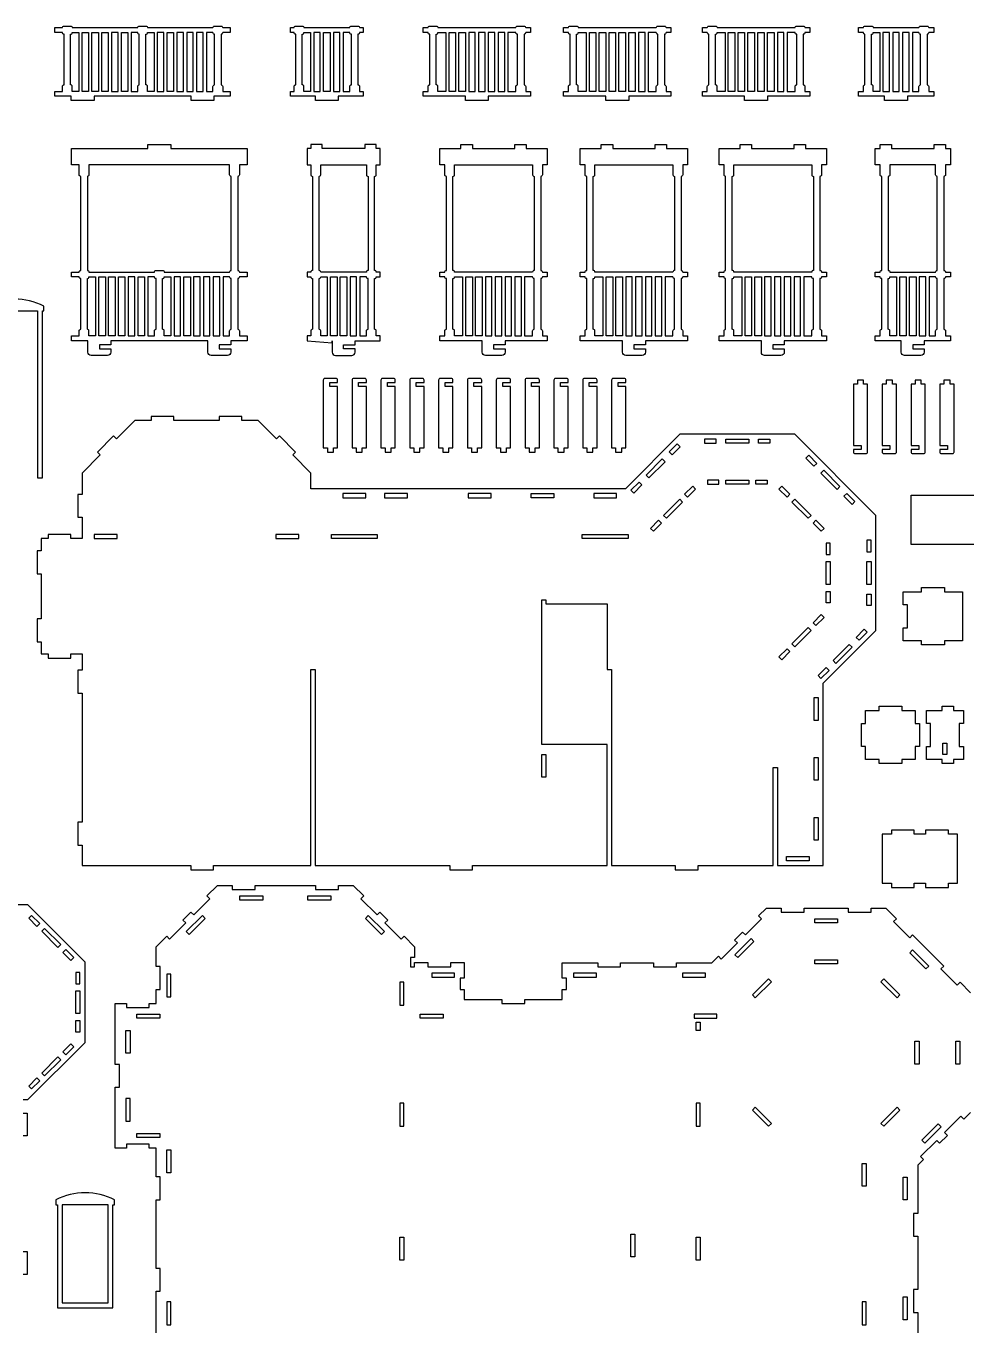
# Model space of a CAD drawing. Extents: x 17 to 190, y -51 to 100.
# Drawn here: x 64 to 121.5, y 20.8 to 100.3 of the extents above; entities that cross this region are included whole.
import ezdxf

# ---------------------------------------------------------------- set-up
doc = ezdxf.new("R2010")
doc.units = 0
doc.header["$MEASUREMENT"] = 0
doc.layers.add('LAYER1', color=18, linetype='CONTINUOUS')

msp = doc.modelspace()

# ---------------------------------------------------------------- linework, layer by layer
at = {"layer": 'LAYER1'}
for points in [[(74.116, 95.989), (71.15, 95.989), (68.184, 95.989), (68.184, 95.739), (66.784, 95.739), (66.784, 95.989), (65.784, 95.989), (65.784, 96.289), (66.25, 96.289), (66.25, 96.589, -0.414214), (66.35, 96.689), (66.35, 99.789, -0.414214), (66.25, 99.889), (65.784, 99.889), (65.784, 100.189), (66.25, 100.189, -0.414214), (66.35, 100.289), (66.75, 100.289, -0.414214), (66.85, 100.189), (70.85, 100.189, -0.414214), (70.95, 100.289), (71.35, 100.289, -0.414214), (71.45, 100.189), (75.45, 100.189, -0.414214), (75.55, 100.289), (75.95, 100.289, -0.414214), (76.05, 100.189), (76.516, 100.189), (76.516, 99.889), (76.05, 99.889, -0.414214), (75.95, 99.789), (75.95, 96.689, -0.414214), (76.05, 96.589), (76.05, 96.289), (76.516, 96.289), (76.516, 95.989), (75.516, 95.989), (75.516, 95.739), (74.116, 95.739)], [(81.719, 95.739), (81.719, 95.989), (80.189, 95.989), (80.189, 96.289), (80.419, 96.289), (80.419, 96.589, -0.414214), (80.519, 96.689), (80.519, 99.789, -0.414214), (80.419, 99.889), (80.189, 99.889), (80.189, 100.189), (80.419, 100.189, -0.414214), (80.519, 100.289), (80.919, 100.289, -0.414214), (81.019, 100.189), (83.819, 100.189, -0.414214), (83.919, 100.289), (84.319, 100.289, -0.414214), (84.419, 100.189), (84.65, 100.189), (84.65, 99.889), (84.419, 99.889, -0.414214), (84.319, 99.789), (84.319, 96.689, -0.414214), (84.419, 96.589), (84.419, 96.289), (84.65, 96.289), (84.65, 95.989), (83.119, 95.989), (83.119, 95.739)], [(88.311, 95.989), (88.311, 96.289), (88.612, 96.289), (88.612, 96.589, -0.414214), (88.712, 96.689), (88.712, 99.789, -0.414214), (88.612, 99.889), (88.311, 99.889), (88.311, 100.189), (88.612, 100.189, -0.414214), (88.712, 100.289), (89.112, 100.289, -0.414214), (89.212, 100.189), (93.979, 100.189, -0.414214), (94.079, 100.289), (94.479, 100.289, -0.414214), (94.579, 100.189), (94.88, 100.189), (94.88, 99.889), (94.579, 99.889, -0.414214), (94.479, 99.789), (94.479, 96.689, -0.414214), (94.579, 96.589), (94.579, 96.289), (94.88, 96.289), (94.88, 95.989), (92.295, 95.989), (92.295, 95.739), (90.895, 95.739), (90.895, 95.989)], [(96.895, 95.989), (96.895, 96.289), (97.195, 96.289), (97.195, 96.589, -0.414214), (97.295, 96.689), (97.295, 99.789, -0.414214), (97.195, 99.889), (96.895, 99.889), (96.895, 100.189), (97.195, 100.189, -0.414214), (97.295, 100.289), (97.695, 100.289, -0.414214), (97.795, 100.189), (102.563, 100.189, -0.414214), (102.663, 100.289), (103.063, 100.289, -0.414214), (103.163, 100.189), (103.464, 100.189), (103.464, 99.889), (103.163, 99.889, -0.414214), (103.063, 99.789), (103.063, 96.689, -0.414214), (103.163, 96.589), (103.163, 96.289), (103.464, 96.289), (103.464, 95.989), (100.879, 95.989), (100.879, 95.739), (99.479, 95.739), (99.479, 95.989)], [(105.388, 95.989), (105.388, 96.289), (105.689, 96.289), (105.689, 96.589, -0.414214), (105.789, 96.689), (105.789, 99.789, -0.414214), (105.689, 99.889), (105.388, 99.889), (105.388, 100.189), (105.689, 100.189, -0.414214), (105.789, 100.289), (106.189, 100.289, -0.414214), (106.289, 100.189), (111.056, 100.189, -0.414214), (111.156, 100.289), (111.556, 100.289, -0.414214), (111.656, 100.189), (111.957, 100.189), (111.957, 99.889), (111.656, 99.889, -0.414214), (111.556, 99.789), (111.556, 96.689, -0.414214), (111.656, 96.589), (111.656, 96.289), (111.957, 96.289), (111.957, 95.989), (109.373, 95.989), (109.373, 95.739), (107.973, 95.739), (107.973, 95.989)], [(116.532, 95.739), (116.532, 95.989), (114.931, 95.989), (114.931, 96.289), (115.232, 96.289), (115.232, 96.589, -0.414214), (115.332, 96.689), (115.332, 99.789, -0.414214), (115.232, 99.889), (114.931, 99.889), (114.931, 100.189), (115.232, 100.189, -0.414214), (115.332, 100.289), (115.732, 100.289, -0.414214), (115.832, 100.189), (118.632, 100.189, -0.414214), (118.732, 100.289), (119.132, 100.289, -0.414214), (119.232, 100.189), (119.533, 100.189), (119.533, 99.889), (119.232, 99.889, -0.414214), (119.132, 99.789), (119.132, 96.689, -0.414214), (119.232, 96.589), (119.232, 96.289), (119.533, 96.289), (119.533, 95.989), (117.932, 95.989), (117.932, 95.739)], [(66.85, 96.289), (66.85, 96.589, 0.414214), (66.75, 96.689), (66.75, 99.789, 0.414214), (66.85, 99.889), (67.25, 99.889), (67.25, 96.289)], [(70.95, 96.689), (70.95, 99.789, -0.414214), (70.85, 99.889), (70.45, 99.889), (70.45, 96.289), (70.85, 96.289), (70.85, 96.589, -0.414214)], [(71.35, 96.689), (71.35, 99.789, 0.414214), (71.45, 99.889), (71.85, 99.889), (71.85, 96.289), (71.45, 96.289), (71.45, 96.589, 0.414214)], [(75.45, 96.289), (75.45, 96.589, -0.414214), (75.55, 96.689), (75.55, 99.789, -0.414214), (75.45, 99.889), (75.05, 99.889), (75.05, 96.289)], [(80.919, 96.689), (80.919, 99.789, 0.414214), (81.019, 99.889), (81.419, 99.889), (81.419, 96.289), (81.019, 96.289), (81.019, 96.589, 0.414214)], [(83.919, 96.689), (83.919, 99.789, -0.414214), (83.819, 99.889), (83.419, 99.889), (83.419, 96.289), (83.819, 96.289), (83.819, 96.589, -0.414214)], [(89.695, 96.289), (89.212, 96.289), (89.212, 96.589, 0.414214), (89.112, 96.689), (89.112, 99.789, 0.414214), (89.212, 99.889), (89.695, 99.889)], [(93.495, 96.289), (93.979, 96.289), (93.979, 96.589, -0.414214), (94.079, 96.689), (94.079, 99.789, -0.414214), (93.979, 99.889), (93.495, 99.889)], [(98.279, 96.289), (97.795, 96.289), (97.795, 96.589, 0.414214), (97.695, 96.689), (97.695, 99.789, 0.414214), (97.795, 99.889), (98.279, 99.889)], [(102.079, 96.289), (102.563, 96.289), (102.563, 96.589, -0.414214), (102.663, 96.689), (102.663, 99.789, -0.414214), (102.563, 99.889), (102.079, 99.889)], [(106.773, 96.289), (106.289, 96.289), (106.289, 96.589, 0.414214), (106.189, 96.689), (106.189, 99.789, 0.414214), (106.289, 99.889), (106.773, 99.889)], [(110.573, 96.289), (111.056, 96.289), (111.056, 96.589, -0.414214), (111.156, 96.689), (111.156, 99.789, -0.414214), (111.056, 99.889), (110.573, 99.889)], [(115.732, 96.689), (115.732, 99.789, 0.414214), (115.832, 99.889), (116.232, 99.889), (116.232, 96.289), (115.832, 96.289), (115.832, 96.589, 0.414214)], [(118.732, 96.689), (118.732, 99.789, -0.414214), (118.632, 99.889), (118.232, 99.889), (118.232, 96.289), (118.632, 96.289), (118.632, 96.589, -0.414214)], [(67.806, 81.04), (66.806, 81.04), (66.806, 81.34), (67.272, 81.34), (67.272, 81.64, -0.414214), (67.372, 81.74), (67.372, 84.84, -0.414214), (67.272, 84.94), (66.806, 84.94), (66.806, 85.24), (67.272, 85.24, -0.414214), (67.372, 85.34), (67.372, 91.09, -0.414214), (67.272, 91.19), (67.272, 91.79), (66.806, 91.79), (66.806, 92.79), (71.472, 92.79), (71.472, 93.04), (72.872, 93.04), (72.872, 92.79), (77.538, 92.79), (77.538, 91.79), (77.072, 91.79), (77.072, 91.19, -0.414214), (76.972, 91.09), (76.972, 85.34, -0.414214), (77.072, 85.24), (77.538, 85.24), (77.538, 84.94), (77.072, 84.94, -0.414214), (76.972, 84.84), (76.972, 81.74, -0.414214), (77.072, 81.64), (77.072, 81.34), (77.538, 81.34), (77.538, 81.04), (76.538, 81.04), (76.538, 80.79), (75.838, 80.79), (75.838, 80.54), (76.538, 80.54), (76.538, 80.34, -0.414214), (76.338, 80.14), (75.338, 80.14, -0.414214), (75.138, 80.34), (75.138, 81.04), (72.172, 81.04), (69.206, 81.04), (69.206, 80.79), (68.506, 80.79), (68.506, 80.54), (69.206, 80.54), (69.206, 80.34, -0.414214), (69.006, 80.14), (68.006, 80.14, -0.414214), (67.806, 80.34)], [(82.741, 80.915), (82.741, 81.04), (82.741, 80.34, 0.414214), (82.941, 80.14), (83.941, 80.14, 0.414214), (84.141, 80.34), (84.141, 80.54), (83.441, 80.54), (83.441, 80.79), (84.141, 80.79), (84.141, 81.04), (85.671, 81.04), (85.671, 81.34), (85.441, 81.34), (85.441, 81.64, 0.414214), (85.341, 81.74), (85.341, 84.84, 0.414214), (85.441, 84.94), (85.671, 84.94), (85.671, 85.24), (85.441, 85.24, 0.414214), (85.341, 85.34), (85.341, 91.09, 0.414214), (85.441, 91.19), (85.441, 91.79), (85.671, 91.79), (85.671, 92.79), (85.441, 92.79), (85.441, 93.04), (84.741, 93.04), (84.741, 92.79), (82.141, 92.79), (82.141, 93.04), (81.441, 93.04), (81.441, 92.79), (81.211, 92.79), (81.211, 91.79), (81.441, 91.79), (81.441, 91.19, 0.414214), (81.541, 91.09), (81.541, 85.34, 0.414214), (81.441, 85.24), (81.211, 85.24), (81.211, 84.94), (81.441, 84.94, 0.414214), (81.541, 84.84), (81.541, 81.74, 0.414214), (81.441, 81.64), (81.441, 81.34), (81.211, 81.34), (81.211, 81.04)], [(89.633, 85.24, -0.414214), (89.733, 85.34), (89.733, 91.09, -0.414214), (89.633, 91.19), (89.633, 91.79), (89.333, 91.79), (89.333, 92.79), (90.617, 92.79), (90.617, 93.04), (91.317, 93.04), (91.317, 92.79), (93.917, 92.79), (93.917, 93.04), (94.617, 93.04), (94.617, 92.79), (95.902, 92.79), (95.902, 91.79), (95.601, 91.79), (95.601, 91.19, -0.414214), (95.501, 91.09), (95.501, 85.34, -0.414214), (95.601, 85.24), (95.902, 85.24), (95.902, 84.94), (95.601, 84.94, -0.414214), (95.501, 84.84), (95.501, 81.74, -0.414214), (95.601, 81.64), (95.601, 81.34), (95.902, 81.34), (95.902, 81.04), (93.317, 81.04), (93.317, 80.79), (92.617, 80.79), (92.617, 80.54), (93.317, 80.54), (93.317, 80.34, -0.414214), (93.117, 80.14), (92.117, 80.14, -0.414214), (91.917, 80.34), (91.917, 81.04), (89.333, 81.04), (89.333, 81.34), (89.633, 81.34), (89.633, 81.64, -0.414214), (89.733, 81.74), (89.733, 84.84, -0.414214), (89.633, 84.94), (89.333, 84.94), (89.333, 85.24)], [(98.217, 85.24, -0.414214), (98.317, 85.34), (98.317, 91.09, -0.414214), (98.217, 91.19), (98.217, 91.79), (97.916, 91.79), (97.916, 92.79), (99.201, 92.79), (99.201, 93.04), (99.901, 93.04), (99.901, 92.79), (102.501, 92.79), (102.501, 93.04), (103.201, 93.04), (103.201, 92.79), (104.485, 92.79), (104.485, 91.79), (104.185, 91.79), (104.185, 91.19, -0.414214), (104.085, 91.09), (104.085, 85.34, -0.414214), (104.185, 85.24), (104.485, 85.24), (104.485, 84.94), (104.185, 84.94, -0.414214), (104.085, 84.84), (104.085, 81.74, -0.414214), (104.185, 81.64), (104.185, 81.34), (104.485, 81.34), (104.485, 81.04), (101.901, 81.04), (101.901, 80.79), (101.201, 80.79), (101.201, 80.54), (101.901, 80.54), (101.901, 80.34, -0.414214), (101.701, 80.14), (100.701, 80.14, -0.414214), (100.501, 80.34), (100.501, 81.04), (97.916, 81.04), (97.916, 81.34), (98.217, 81.34), (98.217, 81.64, -0.414214), (98.317, 81.74), (98.317, 84.84, -0.414214), (98.217, 84.94), (97.916, 84.94), (97.916, 85.24)], [(106.711, 85.24, -0.414214), (106.811, 85.34), (106.811, 91.09, -0.414214), (106.711, 91.19), (106.711, 91.79), (106.41, 91.79), (106.41, 92.79), (107.694, 92.79), (107.694, 93.04), (108.394, 93.04), (108.394, 92.79), (110.994, 92.79), (110.994, 93.04), (111.694, 93.04), (111.694, 92.79), (112.979, 92.79), (112.979, 91.79), (112.678, 91.79), (112.678, 91.19, -0.414214), (112.578, 91.09), (112.578, 85.34, -0.414214), (112.678, 85.24), (112.979, 85.24), (112.979, 84.94), (112.678, 84.94, -0.414214), (112.578, 84.84), (112.578, 81.74, -0.414214), (112.678, 81.64), (112.678, 81.34), (112.979, 81.34), (112.979, 81.04), (110.394, 81.04), (110.394, 80.79), (109.694, 80.79), (109.694, 80.54), (110.394, 80.54), (110.394, 80.34, -0.414214), (110.194, 80.14), (109.194, 80.14, -0.414214), (108.994, 80.34), (108.994, 81.04), (106.41, 81.04), (106.41, 81.34), (106.711, 81.34), (106.711, 81.64, -0.414214), (106.811, 81.74), (106.811, 84.84, -0.414214), (106.711, 84.94), (106.41, 84.94), (106.41, 85.24)], [(115.953, 81.34), (116.254, 81.34), (116.254, 81.64, -0.414214), (116.354, 81.74), (116.354, 84.84, -0.414214), (116.254, 84.94), (115.953, 84.94), (115.953, 85.24), (116.254, 85.24, -0.414214), (116.354, 85.34), (116.354, 91.09, -0.414214), (116.254, 91.19), (116.254, 91.79), (115.953, 91.79), (115.953, 92.79), (116.254, 92.79), (116.254, 93.04), (116.954, 93.04), (116.954, 92.79), (119.554, 92.79), (119.554, 93.04), (120.254, 93.04), (120.254, 92.79), (120.554, 92.79), (120.554, 91.79), (120.254, 91.79), (120.254, 91.19, -0.414214), (120.154, 91.09), (120.154, 85.34, -0.414214), (120.254, 85.24), (120.554, 85.24), (120.554, 84.94), (120.254, 84.94, -0.414214), (120.154, 84.84), (120.154, 81.74, -0.414214), (120.254, 81.64), (120.254, 81.34), (120.554, 81.34), (120.554, 81.04), (118.954, 81.04), (118.954, 80.79), (118.254, 80.79), (118.254, 80.54), (118.954, 80.54), (118.954, 80.34, -0.414214), (118.754, 80.14), (117.754, 80.14, -0.414214), (117.554, 80.34), (117.554, 81.04), (115.953, 81.04)], [(76.572, 85.34), (76.572, 91.09, -0.414214), (76.472, 91.19), (76.472, 91.79), (67.872, 91.79), (67.872, 91.19, -0.414214), (67.772, 91.09), (67.772, 85.34, -0.414214), (67.872, 85.24), (71.872, 85.24, -0.414214), (71.972, 85.34), (72.372, 85.34, -0.414214), (72.472, 85.24), (76.472, 85.24, -0.414214)], [(84.841, 85.24), (82.041, 85.24, 0.414214), (81.941, 85.34), (81.941, 91.09, 0.414214), (82.041, 91.19), (82.041, 91.79), (84.841, 91.79), (84.841, 91.19, 0.414214), (84.941, 91.09), (84.941, 85.34, 0.414214)], [(95.001, 85.24), (90.233, 85.24, 0.414214), (90.133, 85.34), (90.133, 91.09, 0.414214), (90.233, 91.19), (90.233, 91.79), (95.001, 91.79), (95.001, 91.19, 0.414214), (95.101, 91.09), (95.101, 85.34, 0.414214)], [(103.585, 85.24), (98.817, 85.24, 0.414214), (98.717, 85.34), (98.717, 91.09, 0.414214), (98.817, 91.19), (98.817, 91.79), (103.585, 91.79), (103.585, 91.19, 0.414214), (103.685, 91.09), (103.685, 85.34, 0.414214)], [(112.078, 85.24), (107.311, 85.24, 0.414214), (107.211, 85.34), (107.211, 91.09, 0.414214), (107.311, 91.19), (107.311, 91.79), (112.078, 91.79), (112.078, 91.19, 0.414214), (112.178, 91.09), (112.178, 85.34, 0.414214)], [(119.654, 85.24, -0.414214), (119.754, 85.34), (119.754, 91.09, -0.414214), (119.654, 91.19), (119.654, 91.79), (116.854, 91.79), (116.854, 91.19, -0.414214), (116.754, 91.09), (116.754, 85.34, -0.414214), (116.854, 85.24)], [(67.872, 81.34), (67.872, 81.64, 0.414214), (67.772, 81.74), (67.772, 84.84, 0.414214), (67.872, 84.94), (68.272, 84.94), (68.272, 81.34)], [(71.972, 81.74), (71.972, 84.84, -0.414214), (71.872, 84.94), (71.472, 84.94), (71.472, 81.34), (71.872, 81.34), (71.872, 81.64, -0.414214)], [(72.372, 81.74), (72.372, 84.84, 0.414214), (72.472, 84.94), (72.872, 84.94), (72.872, 81.34), (72.472, 81.34), (72.472, 81.64, 0.414214)], [(76.472, 81.34), (76.472, 81.64, -0.414214), (76.572, 81.74), (76.572, 84.84, -0.414214), (76.472, 84.94), (76.072, 84.94), (76.072, 81.34)], [(81.941, 81.74), (81.941, 84.84, 0.414214), (82.041, 84.94), (82.441, 84.94), (82.441, 81.34), (82.041, 81.34), (82.041, 81.64, 0.414214)], [(84.941, 81.74), (84.941, 84.84, -0.414214), (84.841, 84.94), (84.441, 84.94), (84.441, 81.34), (84.841, 81.34), (84.841, 81.64, -0.414214)], [(90.717, 81.34), (90.233, 81.34), (90.233, 81.64, 0.414214), (90.133, 81.74), (90.133, 84.84, 0.414214), (90.233, 84.94), (90.717, 84.94)], [(94.517, 81.34), (95.001, 81.34), (95.001, 81.64, -0.414214), (95.101, 81.74), (95.101, 84.84, -0.414214), (95.001, 84.94), (94.517, 84.94)], [(99.301, 81.34), (98.817, 81.34), (98.817, 81.64, 0.414214), (98.717, 81.74), (98.717, 84.84, 0.414214), (98.817, 84.94), (99.301, 84.94)], [(103.101, 81.34), (103.585, 81.34), (103.585, 81.64, -0.414214), (103.685, 81.74), (103.685, 84.84, -0.414214), (103.585, 84.94), (103.101, 84.94)], [(107.794, 81.34), (107.311, 81.34), (107.311, 81.64, 0.414214), (107.211, 81.74), (107.211, 84.84, 0.414214), (107.311, 84.94), (107.794, 84.94)], [(111.594, 81.34), (112.078, 81.34), (112.078, 81.64, -0.414214), (112.178, 81.74), (112.178, 84.84, -0.414214), (112.078, 84.94), (111.594, 84.94)], [(116.754, 81.74), (116.754, 84.84, 0.414214), (116.854, 84.94), (117.254, 84.94), (117.254, 81.34), (116.854, 81.34), (116.854, 81.64, 0.414214)], [(119.754, 81.74), (119.754, 84.84, -0.414214), (119.654, 84.94), (119.254, 84.94), (119.254, 81.34), (119.654, 81.34), (119.654, 81.64, -0.414214)], [(61.919, 72.66), (61.919, 82.86), (64.719, 82.86), (64.719, 72.66), (65.019, 72.66), (65.019, 82.86), (65.119, 82.86), (65.119, 83.16, 0.238913), (61.519, 83.16), (61.519, 82.86), (61.619, 82.86), (61.619, 72.66)], [(83.075, 74.484), (83.075, 78.234), (82.601, 78.234), (82.601, 78.484), (83.075, 78.484), (83.075, 78.634, 0.414214), (82.975, 78.734), (82.301, 78.734, 0.414214), (82.201, 78.634), (82.201, 74.484), (82.451, 74.484), (82.451, 74.234), (82.825, 74.234), (82.825, 74.484)], [(84.838, 74.484), (84.838, 78.234), (84.364, 78.234), (84.364, 78.484), (84.838, 78.484), (84.838, 78.634, 0.414214), (84.738, 78.734), (84.064, 78.734, 0.414214), (83.964, 78.634), (83.964, 74.484), (84.214, 74.484), (84.214, 74.234), (84.588, 74.234), (84.588, 74.484)], [(86.601, 74.484), (86.601, 78.234), (86.127, 78.234), (86.127, 78.484), (86.601, 78.484), (86.601, 78.634, 0.414214), (86.501, 78.734), (85.827, 78.734, 0.414214), (85.727, 78.634), (85.727, 74.484), (85.977, 74.484), (85.977, 74.234), (86.351, 74.234), (86.351, 74.484)], [(88.364, 74.484), (88.364, 78.234), (87.89, 78.234), (87.89, 78.484), (88.364, 78.484), (88.364, 78.634, 0.414214), (88.264, 78.734), (87.59, 78.734, 0.414214), (87.49, 78.634), (87.49, 74.484), (87.74, 74.484), (87.74, 74.234), (88.114, 74.234), (88.114, 74.484)], [(90.127, 74.484), (90.127, 78.234), (89.654, 78.234), (89.654, 78.484), (90.127, 78.484), (90.127, 78.634, 0.414214), (90.027, 78.734), (89.354, 78.734, 0.414214), (89.254, 78.634), (89.254, 74.484), (89.504, 74.484), (89.504, 74.234), (89.877, 74.234), (89.877, 74.484)], [(91.89, 74.484), (91.89, 78.234), (91.417, 78.234), (91.417, 78.484), (91.89, 78.484), (91.89, 78.634, 0.414214), (91.79, 78.734), (91.117, 78.734, 0.414214), (91.017, 78.634), (91.017, 74.484), (91.267, 74.484), (91.267, 74.234), (91.64, 74.234), (91.64, 74.484)], [(93.653, 74.484), (93.653, 78.234), (93.18, 78.234), (93.18, 78.484), (93.653, 78.484), (93.653, 78.634, 0.414214), (93.553, 78.734), (92.88, 78.734, 0.414214), (92.78, 78.634), (92.78, 74.484), (93.03, 74.484), (93.03, 74.234), (93.403, 74.234), (93.403, 74.484)], [(95.416, 74.484), (95.416, 78.234), (94.943, 78.234), (94.943, 78.484), (95.416, 78.484), (95.416, 78.634, 0.414214), (95.316, 78.734), (94.643, 78.734, 0.414214), (94.543, 78.634), (94.543, 74.484), (94.793, 74.484), (94.793, 74.234), (95.166, 74.234), (95.166, 74.484)], [(97.179, 74.484), (97.179, 78.234), (96.706, 78.234), (96.706, 78.484), (97.179, 78.484), (97.179, 78.634, 0.414214), (97.079, 78.734), (96.406, 78.734, 0.414214), (96.306, 78.634), (96.306, 74.484), (96.556, 74.484), (96.556, 74.234), (96.929, 74.234), (96.929, 74.484)], [(98.942, 74.484), (98.942, 78.234), (98.469, 78.234), (98.469, 78.484), (98.942, 78.484), (98.942, 78.634, 0.414214), (98.842, 78.734), (98.169, 78.734, 0.414214), (98.069, 78.634), (98.069, 74.484), (98.319, 74.484), (98.319, 74.234), (98.692, 74.234), (98.692, 74.484)], [(100.706, 74.484), (100.706, 78.234), (100.232, 78.234), (100.232, 78.484), (100.706, 78.484), (100.706, 78.634, 0.414214), (100.606, 78.734), (99.932, 78.734, 0.414214), (99.832, 78.634), (99.832, 74.484), (100.082, 74.484), (100.082, 74.234), (100.456, 74.234), (100.456, 74.484)], [(114.621, 78.386), (114.621, 74.636), (115.094, 74.636), (115.094, 74.386), (114.621, 74.386), (114.621, 74.236, 0.414214), (114.721, 74.136), (115.394, 74.136, 0.414214), (115.494, 74.236), (115.494, 78.386), (115.244, 78.386), (115.244, 78.636), (114.871, 78.636), (114.871, 78.386)], [(116.384, 78.386), (116.384, 74.636), (116.857, 74.636), (116.857, 74.386), (116.384, 74.386), (116.384, 74.236, 0.414214), (116.484, 74.136), (117.157, 74.136, 0.414214), (117.257, 74.236), (117.257, 78.386), (117.007, 78.386), (117.007, 78.636), (116.634, 78.636), (116.634, 78.386)], [(118.147, 78.386), (118.147, 74.636), (118.62, 74.636), (118.62, 74.386), (118.147, 74.386), (118.147, 74.236, 0.414214), (118.247, 74.136), (118.92, 74.136, 0.414214), (119.02, 74.236), (119.02, 78.386), (118.77, 78.386), (118.77, 78.636), (118.397, 78.636), (118.397, 78.386)], [(119.91, 78.386), (119.91, 74.636), (120.383, 74.636), (120.383, 74.386), (119.91, 74.386), (119.91, 74.236, 0.414214), (120.01, 74.136), (120.683, 74.136, 0.414214), (120.783, 74.236), (120.783, 78.386), (120.533, 78.386), (120.533, 78.636), (120.16, 78.636), (120.16, 78.386)], [(65.936, 28.197), (65.936, 21.897), (69.336, 21.897), (69.336, 28.197), (69.436, 28.197), (69.436, 28.497, 0.238913), (65.836, 28.497), (65.836, 28.197)]]:
    msp.add_lwpolyline(points, format="xyb", close=True, dxfattribs=at)
for points in [[(67.45, 96.289), (67.45, 99.889), (67.85, 99.889), (67.85, 96.289)], [(68.05, 96.289), (68.05, 99.889), (68.45, 99.889), (68.45, 96.289)], [(68.65, 96.289), (68.65, 99.889), (69.05, 99.889), (69.05, 96.289)], [(69.25, 99.889), (69.25, 96.289), (69.65, 96.289), (69.65, 99.889)], [(69.85, 96.289), (69.85, 99.889), (70.25, 99.889), (70.25, 96.289)], [(72.45, 96.289), (72.45, 99.889), (72.05, 99.889), (72.05, 96.289)], [(73.05, 99.889), (73.05, 96.289), (72.65, 96.289), (72.65, 99.889)], [(73.65, 96.289), (73.65, 99.889), (73.25, 99.889), (73.25, 96.289)], [(74.25, 96.289), (74.25, 99.889), (73.85, 99.889), (73.85, 96.289)], [(74.85, 96.289), (74.85, 99.889), (74.45, 99.889), (74.45, 96.289)], [(82.019, 96.289), (82.019, 99.889), (81.619, 99.889), (81.619, 96.289)], [(82.619, 99.889), (82.619, 96.289), (82.219, 96.289), (82.219, 99.889)], [(83.219, 96.289), (83.219, 99.889), (82.819, 99.889), (82.819, 96.289)], [(89.895, 96.289), (89.895, 99.889), (90.295, 99.889), (90.295, 96.289)], [(90.495, 99.889), (90.895, 99.889), (90.895, 96.289), (90.495, 96.289)], [(91.495, 96.289), (91.495, 99.889), (91.095, 99.889), (91.095, 96.289)], [(91.695, 99.889), (91.695, 96.289), (92.095, 96.289), (92.095, 99.889)], [(92.695, 99.889), (92.295, 99.889), (92.295, 96.289), (92.695, 96.289)], [(93.295, 99.889), (92.895, 99.889), (92.895, 96.289), (93.295, 96.289)], [(98.479, 96.289), (98.479, 99.889), (98.879, 99.889), (98.879, 96.289)], [(99.079, 99.889), (99.479, 99.889), (99.479, 96.289), (99.079, 96.289)], [(100.079, 99.889), (100.079, 96.289), (99.679, 96.289), (99.679, 99.889)], [(100.279, 96.289), (100.279, 99.889), (100.679, 99.889), (100.679, 96.289)], [(101.279, 99.889), (101.279, 96.289), (100.879, 96.289), (100.879, 99.889)], [(101.879, 99.889), (101.479, 99.889), (101.479, 96.289), (101.879, 96.289)], [(106.973, 96.289), (106.973, 99.889), (107.373, 99.889), (107.373, 96.289)], [(107.573, 99.889), (107.973, 99.889), (107.973, 96.289), (107.573, 96.289)], [(108.173, 99.889), (108.573, 99.889), (108.573, 96.289), (108.173, 96.289)], [(109.173, 99.889), (109.173, 96.289), (108.773, 96.289), (108.773, 99.889)], [(109.373, 96.289), (109.373, 99.889), (109.773, 99.889), (109.773, 96.289)], [(110.373, 99.889), (109.973, 99.889), (109.973, 96.289), (110.373, 96.289)], [(116.832, 96.289), (116.832, 99.889), (116.432, 99.889), (116.432, 96.289)], [(117.032, 99.889), (117.032, 96.289), (117.432, 96.289), (117.432, 99.889)], [(118.032, 96.289), (118.032, 99.889), (117.632, 99.889), (117.632, 96.289)], [(68.472, 81.34), (68.472, 84.94), (68.872, 84.94), (68.872, 81.34)], [(69.072, 81.34), (69.072, 84.94), (69.472, 84.94), (69.472, 81.34)], [(69.672, 81.34), (69.672, 84.94), (70.072, 84.94), (70.072, 81.34)], [(70.272, 84.94), (70.272, 81.34), (70.672, 81.34), (70.672, 84.94)], [(70.872, 81.34), (70.872, 84.94), (71.272, 84.94), (71.272, 81.34)], [(73.472, 81.34), (73.472, 84.94), (73.072, 84.94), (73.072, 81.34)], [(74.072, 84.94), (74.072, 81.34), (73.672, 81.34), (73.672, 84.94)], [(74.672, 81.34), (74.672, 84.94), (74.272, 84.94), (74.272, 81.34)], [(75.272, 81.34), (75.272, 84.94), (74.872, 84.94), (74.872, 81.34)], [(75.872, 81.34), (75.872, 84.94), (75.472, 84.94), (75.472, 81.34)], [(82.641, 81.34), (82.641, 84.94), (83.041, 84.94), (83.041, 81.34)], [(83.241, 81.34), (83.241, 84.94), (83.641, 84.94), (83.641, 81.34)], [(83.841, 81.34), (84.241, 81.34), (84.241, 84.94), (83.841, 84.94)], [(90.917, 81.34), (90.917, 84.94), (91.317, 84.94), (91.317, 81.34)], [(91.517, 84.94), (91.917, 84.94), (91.917, 81.34), (91.517, 81.34)], [(92.517, 81.34), (92.517, 84.94), (92.117, 84.94), (92.117, 81.34)], [(92.717, 84.94), (92.717, 81.34), (93.117, 81.34), (93.117, 84.94)], [(93.717, 81.34), (93.717, 84.94), (93.317, 84.94), (93.317, 81.34)], [(94.317, 84.94), (93.917, 84.94), (93.917, 81.34), (94.317, 81.34)], [(99.501, 81.34), (99.501, 84.94), (99.901, 84.94), (99.901, 81.34)], [(100.101, 84.94), (100.501, 84.94), (100.501, 81.34), (100.101, 81.34)], [(101.101, 81.34), (101.101, 84.94), (100.701, 84.94), (100.701, 81.34)], [(101.301, 84.94), (101.301, 81.34), (101.701, 81.34), (101.701, 84.94)], [(102.301, 81.34), (102.301, 84.94), (101.901, 84.94), (101.901, 81.34)], [(102.901, 84.94), (102.501, 84.94), (102.501, 81.34), (102.901, 81.34)], [(107.994, 81.34), (107.994, 84.94), (108.394, 84.94), (108.394, 81.34)], [(108.594, 84.94), (108.994, 84.94), (108.994, 81.34), (108.594, 81.34)], [(109.594, 81.34), (109.594, 84.94), (109.194, 84.94), (109.194, 81.34)], [(109.794, 84.94), (109.794, 81.34), (110.194, 81.34), (110.194, 84.94)], [(110.794, 81.34), (110.794, 84.94), (110.394, 84.94), (110.394, 81.34)], [(111.394, 84.94), (110.994, 84.94), (110.994, 81.34), (111.394, 81.34)], [(117.454, 81.34), (117.454, 84.94), (117.854, 84.94), (117.854, 81.34)], [(118.454, 84.94), (118.454, 81.34), (118.054, 81.34), (118.054, 84.94)], [(119.054, 81.34), (119.054, 84.94), (118.654, 84.94), (118.654, 81.34)], [(116.002, 63.327), (116.002, 70.352), (111.034, 75.319), (104.01, 75.319), (100.683, 71.992), (81.446, 71.992), (81.446, 72.942), (80.33, 74.058), (80.507, 74.235), (79.517, 75.225), (79.34, 75.048), (78.224, 76.164), (77.224, 76.164), (77.224, 76.414), (75.824, 76.414), (75.824, 76.164), (73.068, 76.164), (73.068, 76.414), (71.668, 76.414), (71.668, 76.164), (70.668, 76.164), (69.552, 75.048), (69.375, 75.225), (68.385, 74.235), (68.562, 74.058), (67.446, 72.942), (67.446, 71.642), (67.196, 71.642), (67.196, 70.242), (67.446, 70.242), (67.446, 68.942), (66.771, 68.942), (66.771, 69.192), (65.371, 69.192), (65.371, 68.942), (64.946, 68.942), (64.946, 68.192), (64.696, 68.192), (64.696, 66.792), (64.946, 66.792), (64.946, 64.036), (64.696, 64.036), (64.696, 62.636), (64.946, 62.636), (64.946, 61.886), (65.371, 61.886), (65.371, 61.636), (66.771, 61.636), (66.771, 61.886), (67.446, 61.886), (67.446, 60.886), (67.196, 60.886), (67.196, 59.486), (67.446, 59.486), (67.446, 51.592), (67.196, 51.592), (67.196, 50.192), (67.446, 50.192), (67.446, 48.942), (74.096, 48.942), (74.096, 48.692), (75.496, 48.692), (75.496, 48.942), (81.446, 48.942), (81.446, 60.942), (81.696, 60.942), (81.696, 48.942), (89.934, 48.942), (89.934, 48.692), (91.334, 48.692), (91.334, 48.942), (99.571, 48.942), (99.571, 56.342), (95.571, 56.342), (95.571, 65.192), (95.821, 65.192), (95.821, 64.942), (99.571, 64.942), (99.571, 60.942), (99.821, 60.942), (99.821, 48.942), (103.723, 48.942), (103.723, 48.692), (105.123, 48.692), (105.123, 48.942), (109.724, 48.942), (109.724, 54.942), (109.974, 54.942), (109.974, 48.942), (112.774, 48.942), (112.774, 60.1)], [(106.222, 74.769), (106.222, 75.019), (105.522, 75.019), (105.522, 74.769)], [(106.822, 74.769), (106.822, 75.019), (108.222, 75.019), (108.222, 74.769)], [(108.822, 74.769), (108.822, 75.019), (109.522, 75.019), (109.522, 74.769)], [(103.53, 74.061), (103.353, 74.238), (103.848, 74.733), (104.025, 74.556)], [(112.21, 73.366), (112.387, 73.542), (111.892, 74.037), (111.715, 73.861)], [(103.106, 73.637), (102.929, 73.814), (101.939, 72.824), (102.116, 72.647)], [(101.692, 72.223), (101.515, 72.4), (101.02, 71.905), (101.197, 71.728)], [(105.698, 72.519), (105.698, 72.269), (106.398, 72.269), (106.398, 72.519)], [(106.822, 72.269), (106.822, 72.519), (108.222, 72.519), (108.222, 72.269)], [(109.347, 72.519), (109.347, 72.269), (108.647, 72.269), (108.647, 72.519)], [(113.624, 71.951), (113.801, 72.128), (112.811, 73.118), (112.634, 72.941)], [(83.396, 71.442), (84.796, 71.442), (84.796, 71.692), (83.396, 71.692)], [(85.947, 71.442), (87.347, 71.442), (87.347, 71.692), (85.947, 71.692)], [(91.069, 71.442), (92.469, 71.442), (92.469, 71.692), (91.069, 71.692)], [(96.306, 71.442), (94.906, 71.442), (94.906, 71.692), (96.306, 71.692)], [(98.743, 71.442), (100.143, 71.442), (100.143, 71.692), (98.743, 71.692)], [(104.796, 72.146), (104.973, 71.969), (104.478, 71.474), (104.301, 71.651)], [(110.248, 72.146), (110.071, 71.969), (110.566, 71.474), (110.743, 71.651)], [(114.048, 71.527), (114.225, 71.704), (114.72, 71.209), (114.543, 71.032)], [(123.795, 68.588), (123.795, 68.338), (122.395, 68.338), (122.395, 68.588), (118.148, 68.588), (118.148, 71.588), (122.395, 71.588), (122.395, 71.838), (123.795, 71.838), (123.795, 71.588), (127.995, 71.588), (127.995, 71.838), (129.395, 71.838), (129.395, 71.588), (131.391, 71.588), (131.391, 70.788), (131.141, 70.788), (131.141, 69.388), (131.391, 69.388), (131.391, 68.588), (129.395, 68.588), (129.395, 68.338), (127.995, 68.338), (127.995, 68.588)], [(104.178, 71.174), (104.001, 71.35), (103.011, 70.361), (103.188, 70.184)], [(111.856, 70.184), (112.033, 70.361), (111.043, 71.35), (110.866, 71.174)], [(102.216, 69.565), (102.393, 69.389), (102.888, 69.884), (102.711, 70.06)], [(112.828, 69.565), (112.652, 69.389), (112.157, 69.884), (112.333, 70.06)], [(68.196, 68.942), (69.596, 68.942), (69.596, 69.192), (68.196, 69.192)], [(79.296, 68.942), (80.696, 68.942), (80.696, 69.192), (79.296, 69.192)], [(85.496, 68.942), (82.696, 68.942), (82.696, 69.192), (85.496, 69.192)], [(100.843, 68.942), (98.043, 68.942), (98.043, 69.192), (100.843, 69.192)], [(113.202, 68.664), (112.952, 68.664), (112.952, 67.964), (113.202, 67.964)], [(115.452, 68.139), (115.702, 68.139), (115.702, 68.839), (115.452, 68.839)], [(112.952, 67.539), (113.202, 67.539), (113.202, 66.139), (112.952, 66.139)], [(115.452, 67.539), (115.702, 67.539), (115.702, 66.139), (115.452, 66.139)], [(113.202, 65.015), (112.952, 65.015), (112.952, 65.715), (113.202, 65.715)], [(115.452, 65.539), (115.702, 65.539), (115.702, 64.839), (115.452, 64.839)], [(120.186, 62.691), (120.186, 62.441), (118.786, 62.441), (118.786, 62.691), (117.676, 62.691), (117.676, 63.491), (117.926, 63.491), (117.926, 64.891), (117.676, 64.891), (117.676, 65.691), (118.786, 65.691), (118.786, 65.941), (120.186, 65.941), (120.186, 65.691), (121.295, 65.691), (121.295, 62.691)], [(112.828, 64.114), (112.652, 64.29), (112.157, 63.795), (112.333, 63.619)], [(111.856, 63.495), (110.866, 62.505), (111.043, 62.328), (112.033, 63.318)], [(114.794, 62.897), (114.971, 62.72), (115.466, 63.215), (115.289, 63.392)], [(110.248, 61.533), (110.071, 61.71), (110.566, 62.205), (110.743, 62.028)], [(113.38, 61.483), (113.556, 61.306), (114.546, 62.296), (114.37, 62.473)], [(112.955, 61.059), (113.132, 60.882), (112.637, 60.387), (112.46, 60.564)], [(112.224, 57.824), (112.224, 59.224), (112.474, 59.224), (112.474, 57.824)], [(117.591, 55.434), (117.591, 55.184), (116.191, 55.184), (116.191, 55.434), (115.372, 55.434), (115.372, 56.234), (115.122, 56.234), (115.122, 57.634), (115.372, 57.634), (115.372, 58.434), (116.191, 58.434), (116.191, 58.684), (117.591, 58.684), (117.591, 58.434), (118.41, 58.434), (118.41, 57.634), (118.66, 57.634), (118.66, 56.234), (118.41, 56.234), (118.41, 55.434)], [(120.747, 55.434), (120.747, 55.184), (120.047, 55.184), (120.047, 55.434), (119.097, 55.434), (119.097, 56.234), (119.347, 56.234), (119.347, 57.634), (119.097, 57.634), (119.097, 58.434), (120.047, 58.434), (120.047, 58.684), (120.747, 58.684), (120.747, 58.434), (121.347, 58.434), (121.347, 57.634), (121.097, 57.634), (121.097, 56.234), (121.347, 56.234), (121.347, 55.434)], [(95.571, 54.342), (95.571, 55.742), (95.821, 55.742), (95.821, 54.342)], [(120.097, 56.434), (120.347, 56.434), (120.347, 55.734), (120.097, 55.734)], [(112.224, 54.158), (112.224, 55.558), (112.474, 55.558), (112.474, 54.158)], [(112.224, 50.492), (112.224, 51.892), (112.474, 51.892), (112.474, 50.492)], [(120.432, 47.859), (120.993, 47.859), (120.993, 50.859), (120.432, 50.859), (120.432, 51.109), (119.032, 51.109), (119.032, 50.859), (118.344, 50.859), (118.344, 51.109), (116.944, 51.109), (116.944, 50.859), (116.382, 50.859), (116.382, 47.859), (116.944, 47.859), (116.944, 47.609), (118.344, 47.609), (118.344, 47.859), (119.032, 47.859), (119.032, 47.609), (120.432, 47.609)], [(111.924, 49.242), (110.524, 49.242), (110.524, 49.492), (111.924, 49.492)], [(78.503, 46.833), (77.103, 46.833), (77.103, 47.083), (78.503, 47.083)], [(82.659, 46.833), (81.259, 46.833), (81.259, 47.083), (82.659, 47.083)], [(64.363, 45.896), (64.186, 45.719), (64.681, 45.224), (64.858, 45.401)], [(73.997, 44.727), (74.987, 45.717), (74.81, 45.893), (73.82, 44.904)], [(85.765, 44.727), (84.775, 45.717), (84.952, 45.893), (85.942, 44.904)], [(112.257, 45.438), (112.257, 45.688), (113.657, 45.688), (113.657, 45.438)], [(65.971, 43.934), (66.148, 44.111), (65.158, 45.1), (64.981, 44.924)], [(66.943, 43.315), (66.766, 43.139), (66.271, 43.634), (66.448, 43.81)], [(108.541, 44.306), (108.364, 44.483), (107.374, 43.493), (107.551, 43.316)], [(119.059, 42.62), (119.236, 42.797), (118.246, 43.787), (118.069, 43.61)], [(112.257, 42.938), (112.257, 43.188), (113.657, 43.188), (113.657, 42.938)], [(67.317, 42.414), (67.067, 42.414), (67.067, 41.714), (67.317, 41.714)], [(72.881, 42.311), (72.631, 42.311), (72.631, 40.911), (72.881, 40.911)], [(88.831, 42.111), (90.231, 42.111), (90.231, 42.361), (88.831, 42.361)], [(97.504, 42.111), (98.904, 42.111), (98.904, 42.361), (97.504, 42.361)], [(104.178, 42.111), (105.578, 42.111), (105.578, 42.361), (104.178, 42.361)], [(87.131, 41.811), (86.881, 41.811), (86.881, 40.411), (87.131, 40.411)], [(109.613, 41.842), (109.436, 42.019), (108.446, 41.029), (108.623, 40.853)], [(117.291, 40.853), (117.468, 41.029), (116.478, 42.019), (116.301, 41.842)], [(67.067, 41.289), (67.317, 41.289), (67.317, 39.889), (67.067, 39.889)], [(72.206, 39.611), (70.806, 39.611), (70.806, 39.861), (72.206, 39.861)], [(88.131, 39.861), (89.531, 39.861), (89.531, 39.611), (88.131, 39.611)], [(106.278, 39.861), (104.878, 39.861), (104.878, 39.611), (106.278, 39.611)], [(67.317, 38.765), (67.067, 38.765), (67.067, 39.465), (67.317, 39.465)], [(105.006, 39.361), (105.256, 39.361), (105.256, 38.861), (105.006, 38.861)], [(70.381, 38.861), (70.381, 37.461), (70.131, 37.461), (70.131, 38.861)], [(118.387, 38.208), (118.637, 38.208), (118.637, 36.808), (118.387, 36.808)], [(120.887, 38.208), (121.137, 38.208), (121.137, 36.808), (120.887, 36.808)], [(66.943, 37.864), (66.766, 38.04), (66.271, 37.545), (66.448, 37.369)], [(65.971, 37.245), (64.981, 36.255), (65.158, 36.078), (66.148, 37.068)], [(64.363, 35.283), (64.186, 35.46), (64.681, 35.955), (64.858, 35.778)], [(70.381, 33.304), (70.381, 34.704), (70.131, 34.704), (70.131, 33.304)], [(87.131, 34.411), (86.881, 34.411), (86.881, 33.011), (87.131, 33.011)], [(105.256, 34.411), (105.006, 34.411), (105.006, 33.011), (105.256, 33.011)], [(108.623, 34.164), (108.446, 33.987), (109.436, 32.997), (109.613, 33.174)], [(116.301, 33.174), (116.478, 32.997), (117.468, 33.987), (117.291, 34.164)], [(118.815, 32.152), (118.991, 31.975), (119.981, 32.965), (119.805, 33.142)], [(72.206, 32.304), (70.806, 32.304), (70.806, 32.554), (72.206, 32.554)], [(72.631, 31.554), (72.881, 31.554), (72.881, 30.154), (72.631, 30.154)], [(115.159, 30.729), (115.409, 30.729), (115.409, 29.329), (115.159, 29.329)], [(117.659, 28.493), (117.659, 29.893), (117.909, 29.893), (117.909, 28.493)], [(69.036, 28.197), (66.236, 28.197), (66.236, 22.197), (69.036, 22.197)], [(101.006, 25.011), (101.006, 26.411), (101.256, 26.411), (101.256, 25.011)], [(86.881, 26.211), (87.131, 26.211), (87.131, 24.811), (86.881, 24.811)], [(105.006, 26.211), (105.256, 26.211), (105.256, 24.811), (105.006, 24.811)], [(117.659, 21.161), (117.659, 22.561), (117.909, 22.561), (117.909, 21.161)], [(72.631, 20.861), (72.881, 20.861), (72.881, 22.261), (72.631, 22.261)], [(115.159, 20.861), (115.409, 20.861), (115.409, 22.261), (115.159, 22.261)]]:
    msp.add_lwpolyline(points, close=True, dxfattribs=at)
for points in [[(119.254, 84.94), (119.254, 81.34)], [(85.947, 71.692), (85.947, 71.442)], [(110.866, 62.505), (111.043, 62.328), (112.033, 63.318), (111.856, 63.495)], [(71.981, 18.661), (71.981, 22.908), (72.231, 22.908), (72.231, 24.308), (71.981, 24.308), (71.981, 28.508), (72.231, 28.508), (72.231, 29.908), (71.981, 29.908), (71.981, 31.654), (71.556, 31.654), (71.556, 31.904), (70.156, 31.904), (70.156, 31.654), (69.481, 31.654), (69.481, 35.383), (69.731, 35.383), (69.731, 36.783), (69.481, 36.783), (69.481, 40.511), (70.156, 40.511), (70.156, 40.261), (71.556, 40.261), (71.556, 40.511), (71.981, 40.511), (71.981, 41.37), (72.231, 41.37), (72.231, 42.77), (71.981, 42.77), (71.981, 43.984), (72.623, 44.625), (72.799, 44.448), (73.789, 45.438), (73.612, 45.615), (74.099, 46.101), (74.276, 45.924), (75.265, 46.914), (75.089, 47.091), (75.73, 47.733), (76.637, 47.733), (76.637, 47.483), (78.037, 47.483), (78.037, 47.733), (81.725, 47.733), (81.725, 47.483), (83.125, 47.483), (83.125, 47.733), (84.032, 47.733), (84.673, 47.091), (84.497, 46.914), (85.487, 45.924), (85.663, 46.101), (86.15, 45.615), (85.973, 45.438), (86.963, 44.448), (87.14, 44.625), (87.781, 43.984), (87.781, 43.32), (87.531, 43.32), (87.531, 42.761), (87.781, 42.761), (87.781, 43.011), (88.6, 43.011), (88.6, 42.761), (90, 42.761), (90, 43.011), (90.819, 43.011), (90.819, 42.061), (90.569, 42.061), (90.569, 41.361), (90.819, 41.361), (90.819, 40.761), (93.119, 40.761), (93.119, 40.511), (94.519, 40.511), (94.519, 40.761), (96.819, 40.761), (96.819, 41.361), (97.069, 41.361), (97.069, 42.061), (96.819, 42.061), (96.819, 43.004), (98.988, 43.004), (98.988, 42.754), (100.388, 42.754), (100.388, 43.004), (102.396, 43.004), (102.396, 42.754), (103.796, 42.754), (103.796, 43.004), (105.966, 43.004), (106.363, 43.401), (106.54, 43.224), (107.53, 44.214), (107.353, 44.391), (107.839, 44.877), (108.016, 44.701), (109.006, 45.691), (108.829, 45.867), (109.3, 46.338), (110.207, 46.338), (110.207, 46.088), (111.607, 46.088), (111.607, 46.338), (114.307, 46.338), (114.307, 46.088), (115.707, 46.088), (115.707, 46.338), (116.614, 46.338), (117.256, 45.696), (117.079, 45.52), (118.069, 44.53), (118.246, 44.706), (120.155, 42.797), (119.978, 42.62), (120.968, 41.63), (121.145, 41.807), (121.787, 41.166)], [(59.16, 46.569), (64.114, 46.569), (67.617, 43.066), (67.617, 38.113), (64.114, 34.61), (63.839, 34.61)], [(63.839, 33.81), (64.089, 33.81), (64.089, 32.41), (63.839, 32.41)], [(121.787, 33.851), (121.369, 33.434), (121.193, 33.611), (120.203, 32.621), (120.379, 32.444), (119.893, 31.958), (119.716, 32.134), (118.726, 31.144), (118.903, 30.968), (118.559, 30.624), (118.559, 27.675), (118.309, 27.675), (118.309, 26.275), (118.559, 26.275), (118.559, 23.009), (118.309, 23.009), (118.309, 21.609), (118.559, 21.609), (118.559, 18.661)], [(63.839, 25.342), (64.089, 25.342), (64.089, 23.942), (63.839, 23.942)]]:
    msp.add_lwpolyline(points, dxfattribs=at)

doc.saveas('drawing.dxf')
